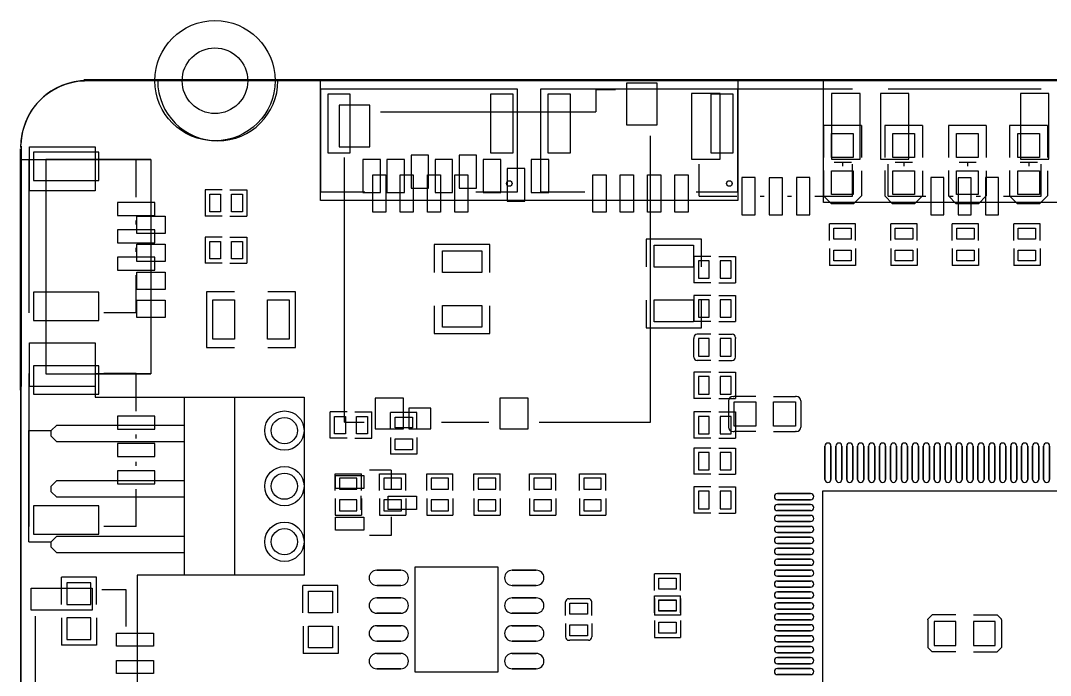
# Model space of a CAD drawing. Extents: x 1330 to 4875, y 412 to 2598.
# Drawn here: x 1330 to 3184, y 1419 to 2598 of the extents above; entities that cross this region are included whole.
import ezdxf

# ---------------------------------------------------------------- set-up
doc = ezdxf.new("R2010")
doc.units = 9
doc.layers.get('0').update_dxf_attribs({"color": 5})
doc.layers.add('图层1', color=255, linetype='Continuous')

msp = doc.modelspace()

# ---------------------------------------------------------------- linework, layer by layer
at = {"color": 0}
for points in [[(1443.813, 2491.941), (1443.813, 2491.941), (4753.813, 2491.941)], [(1331.1029, 629.0434), (1331.1029, 629.0434), (1330.1029, 2367.1694)]]:
    msp.add_lwpolyline(points, dxfattribs=at)
for points in [[(4760, 2490), (4760, 2490), (1450, 2490)], [(2150, 2290), (2225, 2290), (2225, 2475), (1870, 2475), (1870, 2290), (1950, 2290)], [(2546.338, 2290), (2621.338, 2290), (2621.338, 2475), (2266.338, 2475), (2266.338, 2290), (2346.338, 2290)], [(2366.139, 2473.594), (2366.139, 2473.594), (2366.139, 2434.224)], [(2401.572, 2473.594), (2401.572, 2473.594), (2366.139, 2473.594)], [(2827.793, 2474.923), (2827.793, 2474.923), (2552.2, 2474.923)], [(3167.793, 2474.923), (3167.793, 2474.923), (2892.2, 2474.923)], [(1978.343, 2434.224), (1978.343, 2434.224), (2366.139, 2434.224)], [(2776, 2409.5), (2776, 2409.5), (2776, 2351.5)], [(2844, 2409.5), (2844, 2409.5), (2776, 2409.5)], [(2844, 2409.5), (2844, 2409.5), (2844, 2351.5)], [(2886, 2409.5), (2886, 2409.5), (2886, 2351.5)], [(2954, 2409.5), (2954, 2409.5), (2886, 2409.5)], [(2954, 2409.5), (2954, 2409.5), (2954, 2351.5)], [(3001, 2409.5), (3001, 2409.5), (3001, 2351.5)], [(3069, 2409.5), (3069, 2409.5), (3001, 2409.5)], [(3069, 2409.5), (3069, 2409.5), (3069, 2351.5)], [(3111, 2409.5), (3111, 2409.5), (3111, 2351.5)], [(3179, 2409.5), (3179, 2409.5), (3111, 2409.5)], [(3179, 2409.5), (3179, 2409.5), (3179, 2351.5)], [(2464.564, 1875.169), (2464.564, 1875.169), (2464.564, 2390.917)], [(1330.968, 2372.473), (1330.968, 2372.473), (1330, 640)], [(1345.077, 2347.793), (1345.077, 2347.793), (1345.077, 2072.2)], [(1375.745, 2347.915), (1375.745, 2347.915), (1375.745, 1962.095)], [(1564.725, 2347.915), (1564.725, 2347.915), (1375.745, 2347.915)], [(1537.99, 2347.794), (1537.99, 2347.794), (1480.165, 2347.794)], [(1537.99, 2280.095), (1537.99, 2280.095), (1537.99, 2347.794)], [(1564.745, 2347.915), (1564.745, 2347.915), (1564.745, 1962.095)], [(1913.383, 1875.169), (1913.383, 1875.169), (1913.383, 2351.547)], [(2552.2, 2282.01), (2552.2, 2282.01), (2552.2, 2339.835)], [(2826, 2343), (2826, 2343), (2795, 2343)], [(2810.313, 2343), (2810.313, 2343), (2810.313, 2336.096)], [(2827.794, 2282.01), (2827.794, 2282.01), (2827.794, 2339.835)], [(2892.2, 2282.01), (2892.2, 2282.01), (2892.2, 2339.835)], [(2936, 2343), (2936, 2343), (2905, 2343)], [(2920.313, 2343), (2920.313, 2343), (2920.313, 2336.096)], [(3051, 2343), (3051, 2343), (3020, 2343)], [(3035.313, 2343), (3035.313, 2343), (3035.313, 2336.096)], [(3161, 2343), (3161, 2343), (3130, 2343)], [(3145.313, 2343), (3145.313, 2343), (3145.313, 2336.096)], [(3167.794, 2282.01), (3167.794, 2282.01), (3167.794, 2339.835)], [(2776, 2328.5), (2776, 2328.5), (2776, 2282.5)], [(2844, 2327.5), (2844, 2327.5), (2844, 2282.5)], [(2886, 2328.5), (2886, 2328.5), (2886, 2282.5)], [(2954, 2327.5), (2954, 2327.5), (2954, 2282.5)], [(3001, 2328.5), (3001, 2328.5), (3001, 2282.5)], [(3069, 2327.5), (3069, 2327.5), (3069, 2282.5)], [(3111, 2328.5), (3111, 2328.5), (3111, 2282.5)], [(3179, 2327.5), (3179, 2327.5), (3179, 2282.5)], [(1662.593, 2293.623), (1662.593, 2293.623), (1662.593, 2246.377)], [(1692.908, 2293.623), (1692.908, 2293.623), (1662.593, 2293.623)], [(1707.082, 2293.623), (1707.082, 2293.623), (1737.397, 2293.623)], [(1737.397, 2293.623), (1737.397, 2293.623), (1737.397, 2246.377)], [(2552.2, 2282.01), (2552.2, 2282.01), (2619.895, 2282.01)], [(2661.695, 2282.01), (2661.695, 2282.01), (2669.079, 2282.01)], [(2710.901, 2282.01), (2710.901, 2282.01), (2718.295, 2282.01)], [(2760.095, 2282.01), (2760.095, 2282.01), (2827.794, 2282.01)], [(2844, 2282.5), (2830, 2268.5), (2790, 2268.5), (2776, 2282.5)], [(2954, 2282.5), (2940, 2268.5), (2900, 2268.5), (2886, 2282.5)], [(2892.2, 2282.01), (2892.2, 2282.01), (2959.895, 2282.01)], [(3069, 2282.5), (3055, 2268.5), (3015, 2268.5), (3001, 2282.5)], [(3001.695, 2282.01), (3001.695, 2282.01), (3009.079, 2282.01)], [(3050.901, 2282.01), (3050.901, 2282.01), (3058.295, 2282.01)], [(3100.095, 2282.01), (3100.095, 2282.01), (3167.794, 2282.01)], [(3179, 2282.5), (3165, 2268.5), (3125, 2268.5), (3111, 2282.5)], [(1692.908, 2246.377), (1692.908, 2246.377), (1662.593, 2246.377)], [(1707.082, 2246.377), (1707.082, 2246.377), (1737.397, 2246.377)], [(1537.99, 2230.901), (1537.99, 2230.901), (1537.99, 2238.295)], [(2833.623, 2232.407), (2833.623, 2232.407), (2786.377, 2232.407)], [(2786.377, 2202.092), (2786.377, 2202.092), (2786.377, 2232.407)], [(2833.623, 2202.092), (2833.623, 2202.092), (2833.623, 2232.407)], [(2944.337, 2232.407), (2944.337, 2232.407), (2897.091, 2232.407)], [(2897.091, 2202.092), (2897.091, 2202.092), (2897.091, 2232.407)], [(2944.337, 2202.092), (2944.337, 2202.092), (2944.337, 2232.407)], [(3055.052, 2232.407), (3055.052, 2232.407), (3007.806, 2232.407)], [(3007.806, 2202.092), (3007.806, 2202.092), (3007.806, 2232.407)], [(3055.052, 2202.092), (3055.052, 2202.092), (3055.052, 2232.407)], [(3165.766, 2232.407), (3165.766, 2232.407), (3118.52, 2232.407)], [(3118.52, 2202.092), (3118.52, 2202.092), (3118.52, 2232.407)], [(3165.766, 2202.092), (3165.766, 2202.092), (3165.766, 2232.407)], [(1662.593, 2208.623), (1662.593, 2208.623), (1662.593, 2161.377)], [(1692.908, 2208.623), (1692.908, 2208.623), (1662.593, 2208.623)], [(1707.082, 2208.623), (1707.082, 2208.623), (1737.397, 2208.623)], [(1737.397, 2208.623), (1737.397, 2208.623), (1737.397, 2161.377)], [(1537.99, 2181.695), (1537.99, 2181.695), (1537.99, 2189.079)], [(2175, 2145), (2175, 2195), (2075, 2195), (2075, 2145)], [(2556.338, 2155), (2556.338, 2205), (2456.338, 2205), (2456.338, 2155)], [(2542.603, 2173.623), (2542.603, 2173.623), (2542.603, 2126.377)], [(2572.918, 2173.623), (2572.918, 2173.623), (2542.603, 2173.623)], [(2587.092, 2173.623), (2587.092, 2173.623), (2617.407, 2173.623)], [(2617.407, 2173.623), (2617.407, 2173.623), (2617.407, 2126.377)], [(2786.377, 2187.918), (2786.377, 2187.918), (2786.377, 2157.603)], [(2833.623, 2187.918), (2833.623, 2187.918), (2833.623, 2157.603)], [(2897.091, 2187.918), (2897.091, 2187.918), (2897.091, 2157.603)], [(2944.337, 2187.918), (2944.337, 2187.918), (2944.337, 2157.603)], [(3007.806, 2187.918), (3007.806, 2187.918), (3007.806, 2157.603)], [(3055.052, 2187.918), (3055.052, 2187.918), (3055.052, 2157.603)], [(3118.52, 2187.918), (3118.52, 2187.918), (3118.52, 2157.603)], [(3165.766, 2187.918), (3165.766, 2187.918), (3165.766, 2157.603)], [(1692.908, 2161.377), (1692.908, 2161.377), (1662.593, 2161.377)], [(1707.082, 2161.377), (1707.082, 2161.377), (1737.397, 2161.377)], [(2833.623, 2157.603), (2833.623, 2157.603), (2786.377, 2157.603)], [(2944.337, 2157.603), (2944.337, 2157.603), (2897.091, 2157.603)], [(3055.052, 2157.603), (3055.052, 2157.603), (3007.806, 2157.603)], [(3165.766, 2157.603), (3165.766, 2157.603), (3118.52, 2157.603)], [(1537.99, 2072.2), (1537.99, 2072.2), (1537.99, 2139.895)], [(2572.918, 2126.377), (2572.918, 2126.377), (2542.603, 2126.377)], [(2587.092, 2126.377), (2587.092, 2126.377), (2617.407, 2126.377)], [(1715, 2110), (1665, 2110), (1665, 2010), (1715, 2010)], [(1775, 2010), (1825, 2010), (1825, 2110), (1775, 2110)], [(2542.603, 2103.623), (2542.603, 2103.623), (2542.603, 2056.377)], [(2572.918, 2103.623), (2572.918, 2103.623), (2542.603, 2103.623)], [(2587.092, 2103.623), (2587.092, 2103.623), (2617.407, 2103.623)], [(2617.407, 2103.623), (2617.407, 2103.623), (2617.407, 2056.377)], [(2075, 2085), (2075, 2035), (2175, 2035), (2175, 2085)], [(2456.338, 2095), (2456.338, 2045), (2556.338, 2045), (2556.338, 2095)], [(1537.99, 2072.2), (1537.99, 2072.2), (1480.165, 2072.2)], [(2572.918, 2056.377), (2572.918, 2056.377), (2542.603, 2056.377)], [(2587.092, 2056.377), (2587.092, 2056.377), (2617.407, 2056.377)], [(2542.595, 2027.716), (2542.595, 2027.716), (2542.595, 2025.748)], [(2542.595, 1994.253), (2542.595, 1994.253), (2542.595, 2025.748)], [(2572.91, 2033.625), (2572.91, 2033.625), (2548.504, 2033.625)], [(2587.085, 2033.625), (2587.085, 2033.625), (2611.496, 2033.625)], [(2617.4, 2027.721), (2617.4, 2027.721), (2617.4, 2025.748)], [(2617.4, 1994.253), (2617.4, 1994.253), (2617.4, 2025.748)], [(2542.595, 1992.288), (2542.595, 1992.288), (2542.595, 1994.253)], [(2572.91, 1986.379), (2572.91, 1986.379), (2548.504, 1986.379)], [(2587.085, 1986.379), (2587.085, 1986.379), (2611.496, 1986.379)], [(2617.4, 1992.283), (2617.4, 1992.283), (2617.4, 1994.253)], [(1345.077, 1962.793), (1345.077, 1962.793), (1345.077, 1687.2)], [(1375.745, 1962.095), (1375.745, 1962.095), (1564.725, 1962.095)], [(1537.99, 1962.794), (1537.99, 1962.794), (1480.165, 1962.794)], [(1537.99, 1895.095), (1537.99, 1895.095), (1537.99, 1962.794)], [(2542.603, 1965.288), (2542.603, 1965.288), (2542.603, 1918.042)], [(2572.918, 1965.288), (2572.918, 1965.288), (2542.603, 1965.288)], [(2587.092, 1965.288), (2587.092, 1965.288), (2617.407, 1965.288)], [(2617.407, 1965.288), (2617.407, 1965.288), (2617.407, 1918.042)], [(1625, 1600), (1625, 1920), (1715, 1920), (1715, 1600)], [(2572.918, 1918.042), (2572.918, 1918.042), (2542.603, 1918.042)], [(2587.092, 1918.042), (2587.092, 1918.042), (2617.407, 1918.042)], [(2605.039, 1913.623), (2605.039, 1913.623), (2605.039, 1866.378)], [(2612.913, 1921.497), (2612.913, 1921.497), (2614.882, 1921.497)], [(2654.253, 1921.497), (2654.253, 1921.497), (2614.882, 1921.497)], [(2685.752, 1921.497), (2685.752, 1921.497), (2725.118, 1921.497)], [(2727.087, 1921.497), (2727.087, 1921.497), (2725.118, 1921.497)], [(2734.961, 1913.623), (2734.961, 1913.623), (2734.961, 1866.378)], [(1887.603, 1846.377), (1887.603, 1846.377), (1887.603, 1893.623)], [(1917.918, 1893.623), (1917.918, 1893.623), (1887.603, 1893.623)], [(1932.092, 1893.623), (1932.092, 1893.623), (1962.407, 1893.623)], [(1962.407, 1846.377), (1962.407, 1846.377), (1962.407, 1893.623)], [(2043.623, 1892.407), (2043.623, 1892.407), (1996.377, 1892.407)], [(1996.377, 1862.092), (1996.377, 1862.092), (1996.377, 1892.407)], [(2043.623, 1862.092), (2043.623, 1862.092), (2043.623, 1892.407)], [(2542.603, 1893.623), (2542.603, 1893.623), (2542.603, 1846.377)], [(2572.918, 1893.623), (2572.918, 1893.623), (2542.603, 1893.623)], [(2587.092, 1893.623), (2587.092, 1893.623), (2617.407, 1893.623)], [(2617.407, 1893.623), (2617.407, 1893.623), (2617.407, 1846.377)], [(1913.383, 1875.169), (1913.383, 1875.169), (1948.816, 1875.169)], [(2088.186, 1875.169), (2088.186, 1875.169), (2173.225, 1875.169)], [(2263.776, 1875.169), (2263.776, 1875.169), (2464.564, 1875.169)], [(1345, 1660), (1345, 1860), (1385, 1860)], [(1625, 1840), (1395, 1840), (1385, 1850), (1385, 1860), (1395, 1870), (1625, 1870)], [(2612.914, 1858.503), (2612.914, 1858.503), (2614.882, 1858.503)], [(2654.253, 1858.503), (2654.253, 1858.503), (2614.882, 1858.503)], [(2685.752, 1858.503), (2685.752, 1858.503), (2725.118, 1858.503)], [(2727.086, 1858.503), (2727.086, 1858.503), (2725.118, 1858.503)], [(1537.99, 1845.901), (1537.99, 1845.901), (1537.99, 1853.295)], [(1917.918, 1846.377), (1917.918, 1846.377), (1887.603, 1846.377)], [(1932.092, 1846.377), (1932.092, 1846.377), (1962.407, 1846.377)], [(1996.377, 1847.918), (1996.377, 1847.918), (1996.377, 1817.603)], [(2043.623, 1847.918), (2043.623, 1847.918), (2043.623, 1817.603)], [(2572.918, 1846.377), (2572.918, 1846.377), (2542.603, 1846.377)], [(2587.092, 1846.377), (2587.092, 1846.377), (2617.407, 1846.377)], [(2043.623, 1817.603), (2043.623, 1817.603), (1996.377, 1817.603)], [(2542.603, 1828.623), (2542.603, 1828.623), (2542.603, 1781.377)], [(2572.918, 1828.623), (2572.918, 1828.623), (2542.603, 1828.623)], [(2587.092, 1828.623), (2587.092, 1828.623), (2617.407, 1828.623)], [(2617.407, 1828.623), (2617.407, 1828.623), (2617.407, 1781.377)], [(1537.99, 1796.695), (1537.99, 1796.695), (1537.99, 1804.079)], [(1896.377, 1782.407), (1896.377, 1782.407), (1943.623, 1782.407)], [(1896.377, 1752.092), (1896.377, 1752.092), (1896.377, 1782.407)], [(1943.623, 1752.092), (1943.623, 1752.092), (1943.623, 1782.407)], [(1997.559, 1789.055), (1997.559, 1789.055), (1958.188, 1789.055)], [(1976.377, 1782.407), (1976.377, 1782.407), (2023.623, 1782.407)], [(1976.377, 1752.092), (1976.377, 1752.092), (1976.377, 1782.407)], [(1997.559, 1789.055), (1997.559, 1789.055), (1997.559, 1755.039)], [(2023.623, 1752.092), (2023.623, 1752.092), (2023.623, 1782.407)], [(2061.377, 1782.407), (2061.377, 1782.407), (2108.623, 1782.407)], [(2061.377, 1752.092), (2061.377, 1752.092), (2061.377, 1782.407)], [(2108.623, 1752.092), (2108.623, 1752.092), (2108.623, 1782.407)], [(2146.377, 1782.407), (2146.377, 1782.407), (2193.623, 1782.407)], [(2146.377, 1752.092), (2146.377, 1752.092), (2146.377, 1782.407)], [(2193.623, 1752.092), (2193.623, 1752.092), (2193.623, 1782.407)], [(2246.377, 1782.407), (2246.377, 1782.407), (2293.623, 1782.407)], [(2246.377, 1752.092), (2246.377, 1752.092), (2246.377, 1782.407)], [(2293.623, 1752.092), (2293.623, 1752.092), (2293.623, 1782.407)], [(2336.377, 1782.407), (2336.377, 1782.407), (2383.623, 1782.407)], [(2336.377, 1752.092), (2336.377, 1752.092), (2336.377, 1782.407)], [(2383.623, 1752.092), (2383.623, 1752.092), (2383.623, 1782.407)], [(2572.918, 1781.377), (2572.918, 1781.377), (2542.603, 1781.377)], [(2587.092, 1781.377), (2587.092, 1781.377), (2617.407, 1781.377)], [(1625, 1740), (1395, 1740), (1385, 1750), (1385, 1760), (1395, 1770), (1625, 1770)], [(1537.99, 1687.2), (1537.99, 1687.2), (1537.99, 1754.895)], [(2542.603, 1758.623), (2542.603, 1758.623), (2542.603, 1711.377)], [(2572.918, 1758.623), (2572.918, 1758.623), (2542.603, 1758.623)], [(2587.092, 1758.623), (2587.092, 1758.623), (2617.407, 1758.623)], [(2617.407, 1758.623), (2617.407, 1758.623), (2617.407, 1711.377)], [(1896.377, 1737.918), (1896.377, 1737.918), (1896.377, 1707.603)], [(1942.441, 1742.361), (1942.441, 1742.361), (1942.441, 1717.639)], [(1943.623, 1737.918), (1943.623, 1737.918), (1943.623, 1707.603)], [(1976.377, 1737.918), (1976.377, 1737.918), (1976.377, 1707.603)], [(2023.623, 1737.918), (2023.623, 1737.918), (2023.623, 1707.603)], [(2061.377, 1737.918), (2061.377, 1737.918), (2061.377, 1707.603)], [(2108.623, 1737.918), (2108.623, 1737.918), (2108.623, 1707.603)], [(2146.377, 1737.918), (2146.377, 1737.918), (2146.377, 1707.603)], [(2193.623, 1737.918), (2193.623, 1737.918), (2193.623, 1707.603)], [(2246.377, 1737.918), (2246.377, 1737.918), (2246.377, 1707.603)], [(2293.623, 1737.918), (2293.623, 1737.918), (2293.623, 1707.603)], [(2336.377, 1737.918), (2336.377, 1737.918), (2336.377, 1707.603)], [(2383.623, 1737.918), (2383.623, 1737.918), (2383.623, 1707.603)], [(1896.377, 1707.603), (1896.377, 1707.603), (1943.623, 1707.603)], [(1976.377, 1707.603), (1976.377, 1707.603), (2023.623, 1707.603)], [(2061.377, 1707.603), (2061.377, 1707.603), (2108.623, 1707.603)], [(2146.377, 1707.603), (2146.377, 1707.603), (2193.623, 1707.603)], [(2246.377, 1707.603), (2246.377, 1707.603), (2293.623, 1707.603)], [(2336.377, 1707.603), (2336.377, 1707.603), (2383.623, 1707.603)], [(2572.918, 1711.377), (2572.918, 1711.377), (2542.603, 1711.377)], [(2587.092, 1711.377), (2587.092, 1711.377), (2617.407, 1711.377)], [(1997.559, 1704.961), (1997.559, 1704.961), (1997.559, 1670.945)], [(1625, 1640), (1395, 1640), (1385, 1650), (1385, 1660), (1395, 1670), (1625, 1670)], [(1537.99, 1687.2), (1537.99, 1687.2), (1480.165, 1687.2)], [(1997.559, 1670.945), (1997.559, 1670.945), (1958.188, 1670.945)], [(1345, 1660), (1345, 1660), (1385, 1660)], [(1403.704, 1546.837), (1403.704, 1546.837), (1403.704, 1596.048)], [(1466.698, 1596.048), (1466.698, 1596.048), (1403.704, 1596.048)], [(1466.698, 1546.837), (1466.698, 1546.837), (1466.698, 1596.048)], [(1715, 1600), (1715, 1600), (1624.42, 1600)], [(2518.623, 1602.407), (2518.623, 1602.407), (2471.377, 1602.407)], [(2471.377, 1572.092), (2471.377, 1572.092), (2471.377, 1602.407)], [(2518.623, 1572.092), (2518.623, 1572.092), (2518.623, 1602.407)], [(1901.497, 1581.022), (1901.497, 1581.022), (1838.503, 1581.022)], [(1838.503, 1531.808), (1838.503, 1531.808), (1838.503, 1581.022)], [(1901.497, 1531.808), (1901.497, 1531.808), (1901.497, 1581.022)], [(1520.196, 1573.387), (1520.196, 1573.387), (1476.104, 1573.387)], [(1520.196, 1507.242), (1520.196, 1507.242), (1520.196, 1573.387)], [(2471.377, 1562.397), (2471.377, 1562.397), (2518.623, 1562.397)], [(2471.377, 1532.082), (2471.377, 1532.082), (2471.377, 1562.397)], [(2471.377, 1557.918), (2471.377, 1557.918), (2471.377, 1527.603)], [(2518.623, 1532.082), (2518.623, 1532.082), (2518.623, 1562.397)], [(2518.623, 1557.918), (2518.623, 1557.918), (2518.623, 1527.603)], [(2311.375, 1527.09), (2311.375, 1527.09), (2311.375, 1551.496)], [(2317.284, 1557.405), (2317.284, 1557.405), (2319.252, 1557.405)], [(2350.747, 1557.405), (2350.747, 1557.405), (2319.252, 1557.405)], [(2352.712, 1557.405), (2352.712, 1557.405), (2350.747, 1557.405)], [(2358.621, 1527.09), (2358.621, 1527.09), (2358.621, 1551.496)], [(1356.021, 1526.142), (1356.021, 1526.142), (1356.021, 1293.858)], [(1403.503, 1523.192), (1403.503, 1523.192), (1403.503, 1473.978)], [(1466.497, 1523.192), (1466.497, 1523.192), (1466.497, 1473.978)], [(2518.623, 1527.603), (2518.623, 1527.603), (2471.377, 1527.603)], [(2963.857, 1519.409), (2963.857, 1520.589), (2971.733, 1528.465)], [(3014.248, 1528.464), (3014.248, 1528.464), (2971.733, 1528.465)], [(3045.747, 1528.464), (3045.747, 1528.464), (3088.268, 1528.464)], [(3096.142, 1519.409), (3096.142, 1520.59), (3088.268, 1528.464)], [(1838.704, 1508.163), (1838.704, 1508.163), (1838.704, 1458.952)], [(1901.698, 1508.163), (1901.698, 1508.163), (1901.698, 1458.952)], [(2311.375, 1512.915), (2311.375, 1512.915), (2311.375, 1488.504)], [(2358.621, 1512.915), (2358.621, 1512.915), (2358.621, 1488.504)], [(2471.377, 1517.908), (2471.377, 1517.908), (2471.377, 1487.593)], [(2518.623, 1517.908), (2518.623, 1517.908), (2518.623, 1487.593)], [(2963.857, 1519.409), (2963.857, 1519.409), (2963.857, 1470.591)], [(3096.142, 1519.409), (3096.142, 1519.409), (3096.142, 1470.591)], [(2471.377, 1487.593), (2471.377, 1487.593), (2518.623, 1487.593)], [(1466.497, 1473.978), (1466.497, 1473.978), (1403.503, 1473.978)], [(2317.279, 1482.6), (2317.279, 1482.6), (2319.252, 1482.6)], [(2350.747, 1482.6), (2350.747, 1482.6), (2319.252, 1482.6)], [(2352.717, 1482.6), (2352.717, 1482.6), (2350.747, 1482.6)], [(2963.857, 1470.591), (2963.857, 1469.411), (2971.732, 1461.536)], [(3096.142, 1470.591), (3096.142, 1469.41), (3088.268, 1461.536)], [(1901.698, 1458.952), (1901.698, 1458.952), (1838.704, 1458.952)], [(3014.248, 1461.536), (3014.248, 1461.536), (2971.732, 1461.536)], [(3045.747, 1461.536), (3045.747, 1461.536), (3088.268, 1461.536)]]:
    msp.add_lwpolyline(points)
for points in [[(2476.4, 2485.35), (2421.3, 2485.35), (2421.3, 2410.55), (2476.4, 2410.55)], [(2538.424, 2348.935), (2589.606, 2348.935), (2589.606, 2467.045), (2538.424, 2467.045)], [(2790.394, 2348.935), (2841.576, 2348.935), (2841.576, 2467.045), (2790.394, 2467.045)], [(2878.424, 2348.935), (2929.606, 2348.935), (2929.606, 2467.045), (2878.424, 2467.045)], [(3130.394, 2348.935), (3181.576, 2348.935), (3181.576, 2467.045), (3130.394, 2467.045)], [(1923.031, 2359.842), (1883.661, 2359.842), (1883.661, 2466.142), (1923.031, 2466.142)], [(2216.339, 2359.842), (2176.969, 2359.842), (2176.969, 2466.142), (2216.339, 2466.142)], [(2319.369, 2359.842), (2279.999, 2359.842), (2279.999, 2466.142), (2319.369, 2466.142)], [(2612.677, 2359.842), (2573.307, 2359.842), (2573.307, 2466.142), (2612.677, 2466.142)], [(1958.7, 2446.05), (1903.6, 2446.05), (1903.6, 2371.25), (1958.7, 2371.25)], [(2829.5, 2352), (2790.5, 2352), (2790.5, 2395), (2829.5, 2395)], [(2939.5, 2352), (2900.5, 2352), (2900.5, 2395), (2939.5, 2395)], [(3054.5, 2352), (3015.5, 2352), (3015.5, 2395), (3054.5, 2395)], [(3164.5, 2352), (3125.5, 2352), (3125.5, 2395), (3164.5, 2395)], [(1346.225, 2370.715), (1464.335, 2370.715), (1464.335, 2291.975), (1346.225, 2291.975)], [(1471.065, 2310.394), (1471.065, 2361.576), (1352.955, 2361.576), (1352.955, 2310.394)], [(2064.6, 2355.85), (2033.1, 2355.85), (2033.1, 2296.75), (2064.6, 2296.75)], [(2151.2, 2355.85), (2119.7, 2355.85), (2119.7, 2296.75), (2151.2, 2296.75)], [(1978, 2347.95), (1946.5, 2347.95), (1946.5, 2288.95), (1978, 2288.95)], [(2021.3, 2348.05), (1989.8, 2348.05), (1989.8, 2288.95), (2021.3, 2288.95)], [(2107.9, 2348.05), (2076.4, 2348.05), (2076.4, 2288.95), (2107.9, 2288.95)], [(2194.5, 2348.05), (2163, 2348.05), (2163, 2288.95), (2194.5, 2288.95)], [(2281.1, 2348.05), (2249.6, 2348.05), (2249.6, 2288.95), (2281.1, 2288.95)], [(1987.992, 2253.543), (1964.37, 2253.543), (1964.37, 2320.473), (1987.992, 2320.473)], [(2037.205, 2253.543), (2013.583, 2253.543), (2013.583, 2320.473), (2037.205, 2320.473)], [(2086.417, 2253.543), (2062.795, 2253.543), (2062.795, 2320.473), (2086.417, 2320.473)], [(2135.63, 2253.543), (2112.008, 2253.543), (2112.008, 2320.473), (2135.63, 2320.473)], [(2237.8, 2332.25), (2206.3, 2332.25), (2206.3, 2273.15), (2237.8, 2273.15)], [(2384.33, 2253.543), (2360.708, 2253.543), (2360.708, 2320.473), (2384.33, 2320.473)], [(2433.543, 2253.543), (2409.921, 2253.543), (2409.921, 2320.473), (2433.543, 2320.473)], [(2482.755, 2253.543), (2459.133, 2253.543), (2459.133, 2320.473), (2482.755, 2320.473)], [(2531.968, 2253.543), (2508.346, 2253.543), (2508.346, 2320.473), (2531.968, 2320.473)], [(2829.5, 2285), (2790.5, 2285), (2790.5, 2328), (2829.5, 2328)], [(2939.5, 2285), (2900.5, 2285), (2900.5, 2328), (2939.5, 2328)], [(3054.5, 2285), (3015.5, 2285), (3015.5, 2328), (3054.5, 2328)], [(3164.5, 2285), (3125.5, 2285), (3125.5, 2328), (3164.5, 2328)], [(2652.595, 2315.51), (2628.995, 2315.51), (2628.995, 2248.51), (2652.595, 2248.51)], [(2701.801, 2315.474), (2678.179, 2315.474), (2678.179, 2248.545), (2701.801, 2248.545)], [(2750.995, 2315.51), (2727.395, 2315.51), (2727.395, 2248.51), (2750.995, 2248.51)], [(2992.595, 2315.51), (2968.995, 2315.51), (2968.995, 2248.51), (2992.595, 2248.51)], [(3041.801, 2315.474), (3018.179, 2315.474), (3018.179, 2248.545), (3041.801, 2248.545)], [(3090.995, 2315.51), (3067.395, 2315.51), (3067.395, 2248.51), (3090.995, 2248.51)], [(1670.473, 2285.748), (1690.158, 2285.748), (1690.158, 2254.252), (1670.473, 2254.252)], [(1709.843, 2285.748), (1729.528, 2285.748), (1729.528, 2254.252), (1709.843, 2254.252)], [(1504.49, 2270.995), (1504.49, 2247.395), (1571.49, 2247.395), (1571.49, 2270.995)], [(1539.135, 2246.345), (1590.315, 2246.345), (1590.315, 2214.845), (1539.135, 2214.845)], [(1504.526, 2221.801), (1504.526, 2198.179), (1571.455, 2198.179), (1571.455, 2221.801)], [(2825.748, 2224.527), (2825.748, 2204.842), (2794.252, 2204.842), (2794.252, 2224.527)], [(2936.462, 2224.527), (2936.462, 2204.842), (2904.966, 2204.842), (2904.966, 2224.527)], [(3047.177, 2224.527), (3047.177, 2204.842), (3015.681, 2204.842), (3015.681, 2224.527)], [(3157.891, 2224.527), (3157.891, 2204.842), (3126.395, 2204.842), (3126.395, 2224.527)], [(1539.135, 2195.955), (1590.315, 2195.955), (1590.315, 2164.455), (1539.135, 2164.455)], [(1670.473, 2200.748), (1690.158, 2200.748), (1690.158, 2169.252), (1670.473, 2169.252)], [(1709.843, 2200.748), (1729.528, 2200.748), (1729.528, 2169.252), (1709.843, 2169.252)], [(2470.888, 2154.528), (2470.888, 2193.898), (2541.788, 2193.898), (2541.788, 2154.528)], [(1504.49, 2172.595), (1504.49, 2148.995), (1571.49, 2148.995), (1571.49, 2172.595)], [(2089.55, 2144.528), (2089.55, 2183.898), (2160.45, 2183.898), (2160.45, 2144.528)], [(2825.748, 2185.157), (2825.748, 2165.472), (2794.252, 2165.472), (2794.252, 2185.157)], [(2936.462, 2185.157), (2936.462, 2165.472), (2904.966, 2165.472), (2904.966, 2185.157)], [(3047.177, 2185.157), (3047.177, 2165.472), (3015.681, 2165.472), (3015.681, 2185.157)], [(3157.891, 2185.157), (3157.891, 2165.472), (3126.395, 2165.472), (3126.395, 2185.157)], [(2570.157, 2165.748), (2550.472, 2165.748), (2550.472, 2134.252), (2570.157, 2134.252)], [(2609.527, 2165.748), (2589.842, 2165.748), (2589.842, 2134.252), (2609.527, 2134.252)], [(1539.135, 2145.555), (1590.315, 2145.555), (1590.315, 2114.055), (1539.135, 2114.055)], [(1471.065, 2058.424), (1471.065, 2109.606), (1352.955, 2109.606), (1352.955, 2058.424)], [(2570.157, 2095.748), (2550.472, 2095.748), (2550.472, 2064.252), (2570.157, 2064.252)], [(2609.527, 2095.748), (2589.842, 2095.748), (2589.842, 2064.252), (2609.527, 2064.252)], [(1539.135, 2095.165), (1590.315, 2095.165), (1590.315, 2063.675), (1539.135, 2063.675)], [(1715.472, 2024.55), (1676.102, 2024.55), (1676.102, 2095.45), (1715.472, 2095.45)], [(1813.897, 2024.55), (1774.527, 2024.55), (1774.527, 2095.45), (1813.897, 2095.45)], [(2089.55, 2046.103), (2089.55, 2085.473), (2160.45, 2085.473), (2160.45, 2046.103)], [(2470.888, 2056.103), (2470.888, 2095.473), (2541.788, 2095.473), (2541.788, 2056.103)], [(2550.476, 1994.255), (2570.161, 1994.255), (2570.161, 2025.751), (2550.476, 2025.751)], [(2589.846, 1994.255), (2609.531, 1994.255), (2609.531, 2025.751), (2589.846, 2025.751)], [(1346.225, 2018.025), (1464.335, 2018.025), (1464.335, 1939.285), (1346.225, 1939.285)], [(1471.065, 1925.394), (1471.065, 1976.576), (1352.955, 1976.576), (1352.955, 1925.394)], [(2570.157, 1957.413), (2550.472, 1957.413), (2550.472, 1925.917), (2570.157, 1925.917)], [(2609.527, 1957.413), (2589.842, 1957.413), (2589.842, 1925.917), (2609.527, 1925.917)], [(2019.7, 1918.45), (1968.5, 1918.45), (1968.5, 1863.35), (2019.7, 1863.35)], [(2244.1, 1918.45), (2192.9, 1918.45), (2192.9, 1863.35), (2244.1, 1863.35)], [(2614.883, 1911.654), (2654.253, 1911.654), (2654.253, 1868.346), (2614.883, 1868.346)], [(2685.753, 1911.654), (2725.123, 1911.654), (2725.123, 1868.346), (2685.753, 1868.346)], [(2068.5, 1900.75), (2029.1, 1900.75), (2029.1, 1863.35), (2068.5, 1863.35)], [(1504.49, 1885.995), (1504.49, 1862.395), (1571.49, 1862.395), (1571.49, 1885.995)], [(1915.157, 1854.252), (1895.472, 1854.252), (1895.472, 1885.748), (1915.157, 1885.748)], [(1954.527, 1854.252), (1934.842, 1854.252), (1934.842, 1885.748), (1954.527, 1885.748)], [(2035.748, 1884.527), (2035.748, 1864.842), (2004.252, 1864.842), (2004.252, 1884.527)], [(2570.157, 1885.748), (2550.472, 1885.748), (2550.472, 1854.252), (2570.157, 1854.252)], [(2609.527, 1885.748), (2589.842, 1885.748), (2589.842, 1854.252), (2609.527, 1854.252)], [(1504.526, 1836.801), (1504.526, 1813.179), (1571.455, 1813.179), (1571.455, 1836.801)], [(2035.748, 1845.157), (2035.748, 1825.472), (2004.252, 1825.472), (2004.252, 1845.157)], [(2570.157, 1820.748), (2550.472, 1820.748), (2550.472, 1789.252), (2570.157, 1789.252)], [(2609.527, 1820.748), (2589.842, 1820.748), (2589.842, 1789.252), (2609.527, 1789.252)], [(2778.268, 1832.161), (2778.268, 1832.161), (2778.268, 1772.319)], [(2789.292, 1832.161), (2789.292, 1832.161), (2789.292, 1772.319)], [(2797.948, 1832.161), (2797.948, 1832.161), (2797.948, 1772.319)], [(2808.972, 1832.161), (2808.972, 1832.161), (2808.972, 1772.319)], [(2817.638, 1832.161), (2817.638, 1832.161), (2817.638, 1772.319)], [(2828.662, 1832.161), (2828.662, 1832.161), (2828.662, 1772.319)], [(2837.318, 1832.161), (2837.318, 1832.161), (2837.318, 1772.319)], [(2848.342, 1832.161), (2848.342, 1832.161), (2848.342, 1772.319)], [(2857.008, 1832.161), (2857.008, 1832.161), (2857.008, 1772.319)], [(2868.032, 1832.161), (2868.032, 1832.161), (2868.032, 1772.319)], [(2876.688, 1832.161), (2876.688, 1832.161), (2876.688, 1772.319)], [(2887.712, 1832.161), (2887.712, 1832.161), (2887.712, 1772.319)], [(2896.378, 1832.161), (2896.378, 1832.161), (2896.378, 1772.319)], [(2907.402, 1832.161), (2907.402, 1832.161), (2907.402, 1772.319)], [(2916.058, 1832.161), (2916.058, 1832.161), (2916.058, 1772.319)], [(2927.082, 1832.161), (2927.082, 1832.161), (2927.082, 1772.319)], [(2935.748, 1832.161), (2935.748, 1832.161), (2935.748, 1772.319)], [(2946.772, 1832.161), (2946.772, 1832.161), (2946.772, 1772.319)], [(2955.428, 1832.161), (2955.428, 1832.161), (2955.428, 1772.319)], [(2966.452, 1832.161), (2966.452, 1832.161), (2966.452, 1772.319)], [(2975.118, 1832.161), (2975.118, 1832.161), (2975.118, 1772.319)], [(2986.142, 1832.161), (2986.142, 1832.161), (2986.142, 1772.319)], [(2994.808, 1832.161), (2994.808, 1832.161), (2994.808, 1772.319)], [(3005.832, 1832.161), (3005.832, 1832.161), (3005.832, 1772.319)], [(3014.488, 1832.161), (3014.488, 1832.161), (3014.488, 1772.319)], [(3025.512, 1832.161), (3025.512, 1832.161), (3025.512, 1772.319)], [(3034.178, 1832.161), (3034.178, 1832.161), (3034.178, 1772.319)], [(3045.202, 1832.161), (3045.202, 1832.161), (3045.202, 1772.319)], [(3053.858, 1832.161), (3053.858, 1832.161), (3053.858, 1772.319)], [(3064.882, 1832.161), (3064.882, 1832.161), (3064.882, 1772.319)], [(3073.548, 1832.161), (3073.548, 1832.161), (3073.548, 1772.319)], [(3084.572, 1832.161), (3084.572, 1832.161), (3084.572, 1772.319)], [(3093.228, 1832.161), (3093.228, 1832.161), (3093.228, 1772.319)], [(3104.252, 1832.161), (3104.252, 1832.161), (3104.252, 1772.319)], [(3112.918, 1832.161), (3112.918, 1832.161), (3112.918, 1772.319)], [(3123.942, 1832.161), (3123.942, 1832.161), (3123.942, 1772.319)], [(3132.598, 1832.161), (3132.598, 1832.161), (3132.598, 1772.319)], [(3143.622, 1832.161), (3143.622, 1832.161), (3143.622, 1772.319)], [(3152.288, 1832.161), (3152.288, 1832.161), (3152.288, 1772.319)], [(3163.312, 1832.161), (3163.312, 1832.161), (3163.312, 1772.319)], [(3171.968, 1832.161), (3171.968, 1832.161), (3171.968, 1772.319)], [(3182.992, 1832.161), (3182.992, 1832.161), (3182.992, 1772.319)], [(1504.49, 1787.595), (1504.49, 1763.995), (1571.49, 1763.995), (1571.49, 1787.595)], [(1897.166, 1779.213), (1948.347, 1779.213), (1948.347, 1755.591), (1897.166, 1755.591)], [(1904.252, 1774.527), (1904.252, 1754.842), (1935.748, 1754.842), (1935.748, 1774.527)], [(1984.252, 1774.527), (1984.252, 1754.842), (2015.748, 1754.842), (2015.748, 1774.527)], [(2069.252, 1774.527), (2069.252, 1754.842), (2100.748, 1754.842), (2100.748, 1774.527)], [(2154.252, 1774.527), (2154.252, 1754.842), (2185.748, 1754.842), (2185.748, 1774.527)], [(2254.252, 1774.527), (2254.252, 1754.842), (2285.748, 1754.842), (2285.748, 1774.527)], [(2344.252, 1774.527), (2344.252, 1754.842), (2375.748, 1754.842), (2375.748, 1774.527)], [(2570.157, 1750.748), (2550.472, 1750.748), (2550.472, 1719.252), (2570.157, 1719.252)], [(2609.527, 1750.748), (2589.842, 1750.748), (2589.842, 1719.252), (2609.527, 1719.252)], [(2752.681, 1746.732), (2752.681, 1746.732), (2692.839, 1746.732)], [(2773.937, 1751.063), (2773.937, 1258.937), (3266.063, 1258.937), (3266.063, 1751.063), (2773.937, 1751.063)], [(1904.252, 1735.157), (1904.252, 1715.472), (1935.748, 1715.472), (1935.748, 1735.157)], [(1984.252, 1735.157), (1984.252, 1715.472), (2015.748, 1715.472), (2015.748, 1735.157)], [(1991.654, 1741.811), (2042.835, 1741.811), (2042.835, 1718.189), (1991.654, 1718.189)], [(2069.252, 1735.157), (2069.252, 1715.472), (2100.748, 1715.472), (2100.748, 1735.157)], [(2154.252, 1735.157), (2154.252, 1715.472), (2185.748, 1715.472), (2185.748, 1735.157)], [(2254.252, 1735.157), (2254.252, 1715.472), (2285.748, 1715.472), (2285.748, 1735.157)], [(2344.252, 1735.157), (2344.252, 1715.472), (2375.748, 1715.472), (2375.748, 1735.157)], [(2752.681, 1735.708), (2752.681, 1735.708), (2692.839, 1735.708)], [(2752.681, 1727.052), (2752.681, 1727.052), (2692.839, 1727.052)], [(1471.065, 1673.424), (1471.065, 1724.606), (1352.955, 1724.606), (1352.955, 1673.424)], [(2752.681, 1716.028), (2752.681, 1716.028), (2692.839, 1716.028)], [(2752.681, 1707.362), (2752.681, 1707.362), (2692.839, 1707.362)], [(1897.166, 1704.409), (1948.347, 1704.409), (1948.347, 1680.787), (1897.166, 1680.787)], [(2752.681, 1696.338), (2752.681, 1696.338), (2692.839, 1696.338)], [(2752.681, 1687.682), (2752.681, 1687.682), (2692.839, 1687.682)], [(2752.681, 1676.658), (2752.681, 1676.658), (2692.839, 1676.658)], [(2752.681, 1667.992), (2752.681, 1667.992), (2692.839, 1667.992)], [(2752.681, 1656.968), (2752.681, 1656.968), (2692.839, 1656.968)], [(2752.681, 1648.312), (2752.681, 1648.312), (2692.839, 1648.312)], [(2752.681, 1637.288), (2752.681, 1637.288), (2692.839, 1637.288)], [(2059.88, 1425.51), (2190, 1425.51), (2190, 1614.49), (2040, 1614.49), (2040, 1425.51), (2059.88, 1425.51)], [(2752.681, 1628.622), (2752.681, 1628.622), (2692.839, 1628.622)], [(2752.681, 1617.598), (2752.681, 1617.598), (2692.839, 1617.598)], [(1971.3465, 1608.7795), (1971.3465, 1608.7795), (2014.6535, 1608.7795)], [(2215.3465, 1608.7795), (2215.3465, 1608.7795), (2258.6535, 1608.7795)], [(2752.681, 1608.942), (2752.681, 1608.942), (2692.839, 1608.942)], [(2752.681, 1597.918), (2752.681, 1597.918), (2692.839, 1597.918)], [(1459.172, 1576.336), (1459.172, 1536.966), (1348.935, 1536.966), (1348.935, 1576.336)], [(1456.654, 1546.814), (1456.654, 1586.184), (1413.346, 1586.184), (1413.346, 1546.814)], [(1971.3465, 1581.2205), (1971.3465, 1581.2205), (2014.6535, 1581.2205)], [(2215.3465, 1581.2205), (2215.3465, 1581.2205), (2258.6535, 1581.2205)], [(2510.748, 1594.527), (2510.748, 1574.842), (2479.252, 1574.842), (2479.252, 1594.527)], [(2752.681, 1589.252), (2752.681, 1589.252), (2692.839, 1589.252)], [(2752.681, 1578.228), (2752.681, 1578.228), (2692.839, 1578.228)], [(1891.654, 1571.178), (1891.654, 1531.808), (1848.346, 1531.808), (1848.346, 1571.178)], [(1971.3465, 1558.7795), (1971.3465, 1558.7795), (2014.6535, 1558.7795)], [(2215.3465, 1558.7795), (2215.3465, 1558.7795), (2258.6535, 1558.7795)], [(2752.681, 1569.572), (2752.681, 1569.572), (2692.839, 1569.572)], [(2752.681, 1558.548), (2752.681, 1558.548), (2692.839, 1558.548)], [(2350.745, 1549.524), (2350.745, 1529.839), (2319.249, 1529.839), (2319.249, 1549.524)], [(2510.748, 1555.157), (2510.748, 1535.472), (2479.252, 1535.472), (2479.252, 1555.157)], [(2479.252, 1534.843), (2479.252, 1554.528), (2510.748, 1554.528), (2510.748, 1534.843)], [(2752.681, 1549.882), (2752.681, 1549.882), (2692.839, 1549.882)], [(1456.654, 1483.822), (1456.654, 1523.192), (1413.346, 1523.192), (1413.346, 1483.822)], [(1971.3465, 1531.2205), (1971.3465, 1531.2205), (2014.6535, 1531.2205)], [(2215.3465, 1531.2205), (2215.3465, 1531.2205), (2258.6535, 1531.2205)], [(2752.681, 1538.858), (2752.681, 1538.858), (2692.839, 1538.858)], [(2752.681, 1530.202), (2752.681, 1530.202), (2692.839, 1530.202)], [(1891.654, 1508.186), (1891.654, 1468.816), (1848.346, 1468.816), (1848.346, 1508.186)], [(1971.3465, 1508.7795), (1971.3465, 1508.7795), (2014.6535, 1508.7795)], [(2215.3465, 1508.7795), (2215.3465, 1508.7795), (2258.6535, 1508.7795)], [(2350.745, 1510.154), (2350.745, 1490.469), (2319.249, 1490.469), (2319.249, 1510.154)], [(2479.252, 1495.473), (2479.252, 1515.158), (2510.748, 1515.158), (2510.748, 1495.473)], [(2752.681, 1519.178), (2752.681, 1519.178), (2692.839, 1519.178)], [(2752.681, 1510.512), (2752.681, 1510.512), (2692.839, 1510.512)], [(3014.247, 1516.654), (2974.877, 1516.654), (2974.877, 1473.346), (3014.247, 1473.346)], [(3085.117, 1516.654), (3045.747, 1516.654), (3045.747, 1473.346), (3085.117, 1473.346)], [(1569.408, 1495.632), (1569.408, 1472.01), (1502.478, 1472.01), (1502.478, 1495.632)], [(2752.681, 1499.488), (2752.681, 1499.488), (2692.839, 1499.488)], [(2752.681, 1490.832), (2752.681, 1490.832), (2692.839, 1490.832)], [(1971.3465, 1481.2205), (1971.3465, 1481.2205), (2014.6535, 1481.2205)], [(2215.3465, 1481.2205), (2215.3465, 1481.2205), (2258.6535, 1481.2205)], [(2752.681, 1479.808), (2752.681, 1479.808), (2692.839, 1479.808)], [(2752.681, 1471.142), (2752.681, 1471.142), (2692.839, 1471.142)], [(1971.3465, 1458.7795), (1971.3465, 1458.7795), (2014.6535, 1458.7795)], [(2215.3465, 1458.7795), (2215.3465, 1458.7795), (2258.6535, 1458.7795)], [(2752.681, 1460.118), (2752.681, 1460.118), (2692.839, 1460.118)], [(2752.681, 1451.452), (2752.681, 1451.452), (2692.839, 1451.452)], [(1569.408, 1446.419), (1569.408, 1422.797), (1502.478, 1422.797), (1502.478, 1446.419)], [(1971.3465, 1431.2205), (1971.3465, 1431.2205), (2014.6535, 1431.2205)], [(2215.3465, 1431.2205), (2215.3465, 1431.2205), (2258.6535, 1431.2205)], [(2752.681, 1440.428), (2752.681, 1440.428), (2692.839, 1440.428)], [(2752.681, 1431.772), (2752.681, 1431.772), (2692.839, 1431.772)], [(2752.681, 1420.748), (2752.681, 1420.748), (2692.839, 1420.748)]]:
    msp.add_lwpolyline(points, close=True)
for centre, radius in [((1680, 2490), 108.2675), ((1680, 2490), 59.055), ((2210, 2305), 5), ((2606.34, 2305), 5), ((1805, 1860), 35.433), ((1805, 1860), 23.62), ((1805, 1760), 35.433), ((1805, 1760), 23.62), ((1805, 1660), 35.433), ((1805, 1660), 23.62)]:
    msp.add_circle(centre, radius)
for centre, radius, start, end in [((1448.2068, 2371.248), 118.11, 91.4845185, 180.5843884), ((1685.1029, 2490.0434), 108.2675, 180, 0)]:
    msp.add_arc(centre, radius, start, end, dxfattribs=at)
for centre, radius, start, end in [((1448.7964, 2371.9511), 118.11, 89.4156116, 178.5154815), ((2548.504, 2027.716), 5.909, 90, 180), ((2611.496, 2027.721), 5.904, 360, 90), ((2548.504, 1992.288), 5.909, 180, 270), ((2611.496, 1992.283), 5.904, 270, 0), ((2612.913, 1913.623), 7.874, 90, 180), ((2727.087, 1913.623), 7.874, 0, 90), ((2612.914, 1866.378), 7.875, 180, 270), ((2727.086, 1866.378), 7.875, 270, 0), ((2783.78, 1832.161), 5.512, 360, 180), ((2803.46, 1832.161), 5.512, 360, 180), ((2823.15, 1832.161), 5.512, 360, 180), ((2842.83, 1832.161), 5.512, 360, 180), ((2862.52, 1832.161), 5.512, 360, 180), ((2882.2, 1832.161), 5.512, 360, 180), ((2901.89, 1832.161), 5.512, 360, 180), ((2921.57, 1832.161), 5.512, 360, 180), ((2941.26, 1832.161), 5.512, 360, 180), ((2960.94, 1832.161), 5.512, 360, 180), ((2980.63, 1832.161), 5.512, 360, 180), ((3000.32, 1832.161), 5.512, 360, 180), ((3020, 1832.161), 5.512, 360, 180), ((3039.69, 1832.161), 5.512, 360, 180), ((3059.37, 1832.161), 5.512, 360, 180), ((3079.06, 1832.161), 5.512, 360, 180), ((3098.74, 1832.161), 5.512, 360, 180), ((3118.43, 1832.161), 5.512, 360, 180), ((3138.11, 1832.161), 5.512, 360, 180), ((3157.8, 1832.161), 5.512, 360, 180), ((3177.48, 1832.161), 5.512, 360, 180), ((2783.78, 1772.319), 5.512, 180, 360), ((2803.46, 1772.319), 5.512, 180, 360), ((2823.15, 1772.319), 5.512, 180, 360), ((2842.83, 1772.319), 5.512, 180, 360), ((2862.52, 1772.319), 5.512, 180, 360), ((2882.2, 1772.319), 5.512, 180, 360), ((2901.89, 1772.319), 5.512, 180, 360), ((2921.57, 1772.319), 5.512, 180, 360), ((2941.26, 1772.319), 5.512, 180, 360), ((2960.94, 1772.319), 5.512, 180, 360), ((2980.63, 1772.319), 5.512, 180, 360), ((3000.32, 1772.319), 5.512, 180, 360), ((3020, 1772.319), 5.512, 180, 360), ((3039.69, 1772.319), 5.512, 180, 360), ((3059.37, 1772.319), 5.512, 180, 360), ((3079.06, 1772.319), 5.512, 180, 360), ((3098.74, 1772.319), 5.512, 180, 360), ((3118.43, 1772.319), 5.512, 180, 360), ((3138.11, 1772.319), 5.512, 180, 360), ((3157.8, 1772.319), 5.512, 180, 360), ((3177.48, 1772.319), 5.512, 180, 360), ((2692.839, 1741.22), 5.512, 90, 270), ((2752.681, 1741.22), 5.512, 270, 90), ((2692.839, 1721.54), 5.512, 90, 270), ((2752.681, 1721.54), 5.512, 270, 90), ((2692.839, 1701.85), 5.512, 90, 270), ((2752.681, 1701.85), 5.512, 270, 90), ((2692.839, 1682.17), 5.512, 90, 270), ((2752.681, 1682.17), 5.512, 270, 90), ((2692.839, 1662.48), 5.512, 90, 270), ((2752.681, 1662.48), 5.512, 270, 90), ((2692.839, 1642.8), 5.512, 90, 270), ((2752.681, 1642.8), 5.512, 270, 90), ((2692.839, 1623.11), 5.512, 90, 270), ((2752.681, 1623.11), 5.512, 270, 90), ((1971.3465, 1595), 13.7795, 450, 270), ((2014.6535, 1595), 13.7795, 270, 450), ((2215.3465, 1595), 13.7795, 450, 270), ((2258.6535, 1595), 13.7795, 270, 450), ((2692.839, 1603.43), 5.512, 90, 270), ((2752.681, 1603.43), 5.512, 270, 90), ((2692.839, 1583.74), 5.512, 90, 270), ((2752.681, 1583.74), 5.512, 270, 90), ((1971.3465, 1545), 13.7795, 450, 270), ((2014.6535, 1545), 13.7795, 270, 450), ((2215.3465, 1545), 13.7795, 450, 270), ((2258.6535, 1545), 13.7795, 270, 450), ((2692.839, 1564.06), 5.512, 90, 270), ((2752.681, 1564.06), 5.512, 270, 90), ((2317.284, 1551.496), 5.909, 90, 180), ((2352.712, 1551.496), 5.909, 0, 90), ((2692.839, 1544.37), 5.512, 90, 270), ((2752.681, 1544.37), 5.512, 270, 90), ((2692.839, 1524.69), 5.512, 90, 270), ((2752.681, 1524.69), 5.512, 270, 90), ((1971.3465, 1495), 13.7795, 450, 270), ((2014.6535, 1495), 13.7795, 270, 450), ((2215.3465, 1495), 13.7795, 450, 270), ((2258.6535, 1495), 13.7795, 270, 450), ((2692.839, 1505), 5.512, 90, 270), ((2752.681, 1505), 5.512, 270, 90), ((2317.279, 1488.504), 5.904, 180, 270), ((2352.717, 1488.504), 5.904, 270, 0), ((2692.839, 1485.32), 5.512, 90, 270), ((2752.681, 1485.32), 5.512, 270, 90), ((2692.839, 1465.63), 5.512, 90, 270), ((2752.681, 1465.63), 5.512, 270, 90), ((1971.3465, 1445), 13.7795, 450, 270), ((2014.6535, 1445), 13.7795, 270, 450), ((2215.3465, 1445), 13.7795, 450, 270), ((2258.6535, 1445), 13.7795, 270, 450), ((2692.839, 1445.94), 5.512, 90, 270), ((2752.681, 1445.94), 5.512, 270, 90), ((2692.839, 1426.26), 5.512, 90, 270), ((2752.681, 1426.26), 5.512, 270, 90)]:
    msp.add_arc(centre, radius, start, end)
at = {"layer": '图层1'}
for p, q in [((1330.114, 2347.915), (1564.745, 2347.915)), ((1564.745, 2347.915), (1564.745, 1962.095)), ((1564.745, 1962.095), (1464.335, 1962.095)), ((1464.335, 1962.095), (1464.335, 1920)), ((1464.335, 1920), (1715, 1920)), ((1715, 1920), (1840.5304, 1920)), ((1840.5304, 1920), (1840.5304, 1600)), ((1840.5304, 1600), (1540.169, 1600)), ((1540.169, 1600), (1540.169, 675.828))]:
    msp.add_line(p, q, dxfattribs=at)
for points in [[(1870, 2491.941), (2621.4527, 2491.941), (2621.4527, 2274.2331), (1870, 2274.2331)], [(2776, 2491.941), (3936.57, 2491.941), (3936.57, 2270.6402), (2776, 2270.6402)]]:
    msp.add_lwpolyline(points, close=True, dxfattribs=at)

doc.saveas('drawing.dxf')
